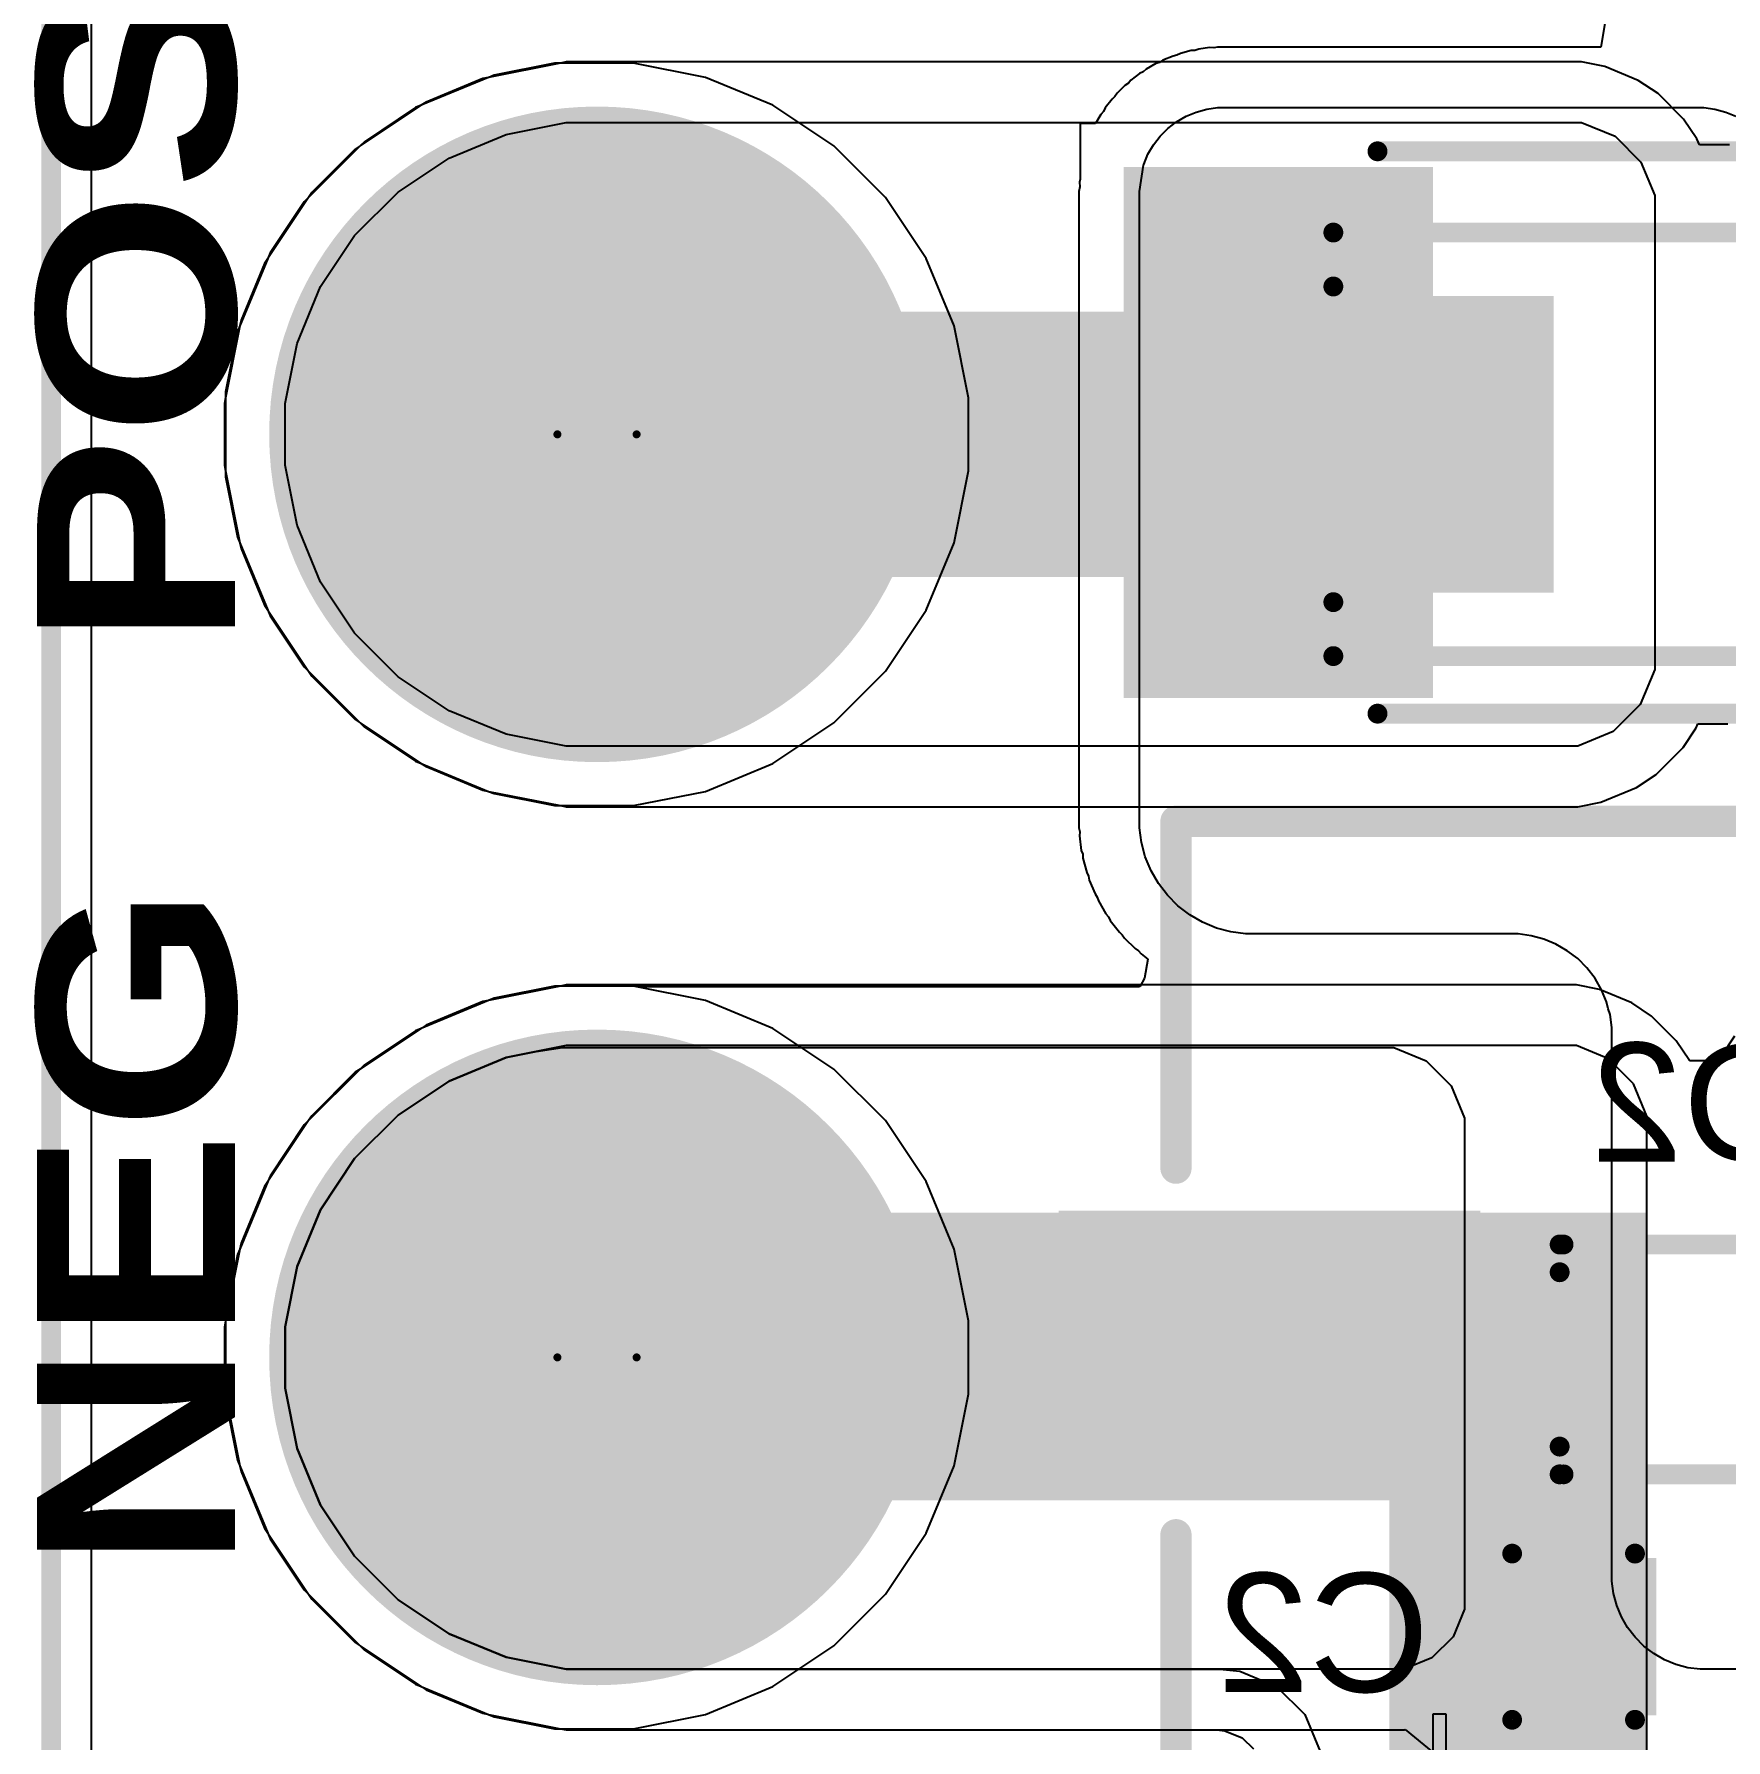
# Model space of a CAD drawing. Header units: inches. Extents: x -5 to 234, y -4 to 104.
# Drawn here: x -3.61 to 7.24, y 7.8 to 18.73 of the extents above; entities that cross this region are included whole.
import ezdxf

# ---------------------------------------------------------------- set-up
doc = ezdxf.new("R2010")
doc.units = ezdxf.units.IN
for name, color, linetype in [('Board Outline', 216, 'Continuous'), ('Bottom Layer', 5, 'Continuous'), ('Bottom Overlay', 54, 'Continuous'), ('Bottom Paste', 16, 'Continuous'), ('Bottom Solder', 6, 'Continuous'), ('Drill Drawing', 1, 'Continuous'), ('GND', 16, 'Continuous'), ('Multi-Layer', 9, 'Continuous'), ('Pad Holes', 156, 'Continuous'), ('POWER', 76, 'Continuous'), ('Top Layer', 1, 'Continuous'), ('Top Overlay', 2, 'Continuous'), ('Top Paste', 8, 'Continuous'), ('Top Solder', 216, 'Continuous')]:
    doc.layers.add(name, color=color, linetype=linetype)
doc.styles.add('Arial', font='', dxfattribs={"height": 0.2})
doc.styles.add('Arial Black_Bold', font='', dxfattribs={"height": 0.2})
doc.styles.get('Arial').set_extended_font_data('Arial')
doc.styles.get('Arial Black_Bold').set_extended_font_data('Arial Black', bold=True)

# ---------------------------------------------------------------- blocks, each defined once
blk = doc.blocks.new('0_5___T____P___86')
at = {"layer": 'Bottom Layer'}
h = blk.add_hatch(color=5, dxfattribs=at)
edge = h.paths.add_edge_path()
edge.add_arc((0, 0), 2, 0, 360)
at = {"layer": 'Bottom Solder'}
h = blk.add_hatch(color=6, dxfattribs=at)
edge = h.paths.add_edge_path()
edge.add_arc((0, 0), 2.102, 0, 360)
at = {"layer": 'GND'}
h = blk.add_hatch(color=16, dxfattribs=at)
edge = h.paths.add_edge_path()
edge.add_arc((0, 0), 2, 0, 360)
at = {"layer": 'Multi-Layer'}
h = blk.add_hatch(color=9, dxfattribs=at)
edge = h.paths.add_edge_path()
edge.add_arc((0, 0), 2, 0, 360)
at = {"layer": 'Pad Holes'}
h = blk.add_hatch(color=7, dxfattribs=at)
edge = h.paths.add_edge_path()
edge.add_arc((0, 0), 1, 0, 360)
at = {"layer": 'POWER'}
h = blk.add_hatch(color=76, dxfattribs=at)
edge = h.paths.add_edge_path()
edge.add_arc((0, 0), 2, 0, 360)
at = {"layer": 'Top Layer'}
h = blk.add_hatch(color=1, dxfattribs=at)
edge = h.paths.add_edge_path()
edge.add_arc((0, 0), 2, 0, 360)
at = {"layer": 'Top Solder'}
h = blk.add_hatch(color=216, dxfattribs=at)
edge = h.paths.add_edge_path()
edge.add_arc((0, 0), 2.102, 0, 360)
blk = doc.blocks.new('0_5___T____P___87')
at = {"layer": 'Bottom Layer'}
h = blk.add_hatch(color=5, dxfattribs=at)
edge = h.paths.add_edge_path()
edge.add_arc((0, 0), 2, 0, 360)
at = {"layer": 'Bottom Solder'}
h = blk.add_hatch(color=6, dxfattribs=at)
edge = h.paths.add_edge_path()
edge.add_arc((0, 0), 2.102, 0, 360)
at = {"layer": 'GND'}
h = blk.add_hatch(color=16, dxfattribs=at)
edge = h.paths.add_edge_path()
edge.add_arc((0, 0), 2, 0, 360)
at = {"layer": 'Multi-Layer'}
h = blk.add_hatch(color=9, dxfattribs=at)
edge = h.paths.add_edge_path()
edge.add_arc((0, 0), 2, 0, 360)
at = {"layer": 'Pad Holes'}
h = blk.add_hatch(color=7, dxfattribs=at)
edge = h.paths.add_edge_path()
edge.add_arc((0, 0), 1, 0, 360)
at = {"layer": 'POWER'}
h = blk.add_hatch(color=76, dxfattribs=at)
edge = h.paths.add_edge_path()
edge.add_arc((0, 0), 2, 0, 360)
at = {"layer": 'Top Layer'}
h = blk.add_hatch(color=1, dxfattribs=at)
edge = h.paths.add_edge_path()
edge.add_arc((0, 0), 2, 0, 360)
at = {"layer": 'Top Solder'}
h = blk.add_hatch(color=216, dxfattribs=at)
edge = h.paths.add_edge_path()
edge.add_arc((0, 0), 2.102, 0, 360)
blk = doc.blocks.new('F____1812__100')
at = {"layer": 'Top Layer'}
for points in [[(-3.38, 1.6), (-1.6, 1.6), (-1.6, -1.6), (-3.38, -1.6)], [(1.6, 1.6), (3.38, 1.6), (3.38, -1.6), (1.6, -1.6)]]:
    blk.add_hatch(color=1, dxfattribs=at).paths.add_polyline_path(points)
at = {"layer": 'Top Paste'}
for points in [[(-3.38, 1.6), (-1.6, 1.6), (-1.6, -1.6), (-3.38, -1.6)], [(1.6, 1.6), (3.38, 1.6), (3.38, -1.6), (1.6, -1.6)]]:
    blk.add_hatch(color=8, dxfattribs=at).paths.add_polyline_path(points)
at = {"layer": 'Top Solder'}
for points in [[(-3.482, 1.702), (-1.498, 1.702), (-1.498, -1.702), (-3.482, -1.702)], [(1.498, 1.702), (3.482, 1.702), (3.482, -1.702), (1.498, -1.702)]]:
    blk.add_hatch(color=216, dxfattribs=at).paths.add_polyline_path(points)
at = {"layer": 'Top Overlay'}
for points in [[(1.854, 1.803, 0.127, 0.127, 0), (-1.753, 1.803, 0.127, 0.127, 0)], [(1.854, -1.803, 0.127, 0.127, 0), (-1.753, -1.803, 0.127, 0.127, 0)]]:
    blk.add_lwpolyline(points, format="xyseb", dxfattribs=at)
for points in [[(-1.784, 1.803, 0.0635, 0.0635, 1), (-1.721, 1.803, 0.0635, 0.0635, 1)], [(1.822, 1.803, 0.0635, 0.0635, 1), (1.886, 1.803, 0.0635, 0.0635, 1)], [(-1.784, -1.803, 0.0635, 0.0635, 1), (-1.721, -1.803, 0.0635, 0.0635, 1)], [(1.822, -1.803, 0.0635, 0.0635, 1), (1.886, -1.803, 0.0635, 0.0635, 1)]]:
    blk.add_lwpolyline(points, format="xyseb", close=True, dxfattribs=at)
blk = doc.blocks.new('SOD_323__B_______________B_121')
at = {"layer": 'Bottom Layer'}
for points in [[(-0.75, -0.45), (-1.55, -0.45), (-1.55, 0.45), (-0.75, 0.45)], [(1.55, -0.45), (0.75, -0.45), (0.75, 0.45), (1.55, 0.45)]]:
    blk.add_hatch(color=5, dxfattribs=at).paths.add_polyline_path(points)
at = {"layer": 'Bottom Paste'}
for points in [[(-0.75, -0.45), (-1.55, -0.45), (-1.55, 0.45), (-0.75, 0.45)], [(1.55, -0.45), (0.75, -0.45), (0.75, 0.45), (1.55, 0.45)]]:
    blk.add_hatch(color=16, dxfattribs=at).paths.add_polyline_path(points)
at = {"layer": 'Bottom Solder'}
for points in [[(-0.695, -0.505), (-1.605, -0.505), (-1.605, 0.505), (-0.695, 0.505)], [(1.605, -0.505), (0.695, -0.505), (0.695, 0.505), (1.605, 0.505)]]:
    blk.add_hatch(color=6, dxfattribs=at).paths.add_polyline_path(points)
at = {"layer": 'Bottom Overlay'}
for points in [[(-0.94, 0.559, 0.127, 0.127, 0), (-0.94, 0.737, 0.127, 0.127, 0)], [(-0.914, 0.737, 0.127, 0.127, 0), (0.94, 0.737, 0.127, 0.127, 0)], [(0.94, 0.559, 0.127, 0.127, 0), (0.94, 0.737, 0.127, 0.127, 0)], [(-0.94, -0.737, 0.127, 0.127, 0), (-0.94, -0.559, 0.127, 0.127, 0)], [(0.94, -0.737, 0.127, 0.127, 0), (0.94, -0.559, 0.127, 0.127, 0)], [(-0.914, -0.737, 0.127, 0.127, 0), (0.94, -0.737, 0.127, 0.127, 0)]]:
    blk.add_lwpolyline(points, format="xyseb", dxfattribs=at)
for points in [[(-0.972, 0.737, 0.0635, 0.0635, 1), (-0.908, 0.737, 0.0635, 0.0635, 1)], [(-0.946, 0.737, 0.0635, 0.0635, 1), (-0.883, 0.737, 0.0635, 0.0635, 1)], [(0.908, 0.737, 0.0635, 0.0635, 1), (0.972, 0.737, 0.0635, 0.0635, 1)], [(0.908, 0.737, 0.0635, 0.0635, 1), (0.972, 0.737, 0.0635, 0.0635, 1)], [(-0.972, 0.559, 0.0635, 0.0635, 1), (-0.908, 0.559, 0.0635, 0.0635, 1)], [(0.908, 0.559, 0.0635, 0.0635, 1), (0.972, 0.559, 0.0635, 0.0635, 1)], [(-0.972, -0.559, 0.0635, 0.0635, 1), (-0.908, -0.559, 0.0635, 0.0635, 1)], [(0.908, -0.559, 0.0635, 0.0635, 1), (0.972, -0.559, 0.0635, 0.0635, 1)], [(-0.972, -0.737, 0.0635, 0.0635, 1), (-0.908, -0.737, 0.0635, 0.0635, 1)], [(-0.946, -0.737, 0.0635, 0.0635, 1), (-0.883, -0.737, 0.0635, 0.0635, 1)], [(0.908, -0.737, 0.0635, 0.0635, 1), (0.972, -0.737, 0.0635, 0.0635, 1)], [(0.908, -0.737, 0.0635, 0.0635, 1), (0.972, -0.737, 0.0635, 0.0635, 1)]]:
    blk.add_lwpolyline(points, format="xyseb", close=True, dxfattribs=at)
blk = doc.blocks.new('SMA_B_122')
at = {"layer": 'Bottom Layer'}
for points in [[(-3.25, 0.85), (-0.75, 0.85), (-0.75, -0.85), (-3.25, -0.85)], [(0.75, 0.85), (3.25, 0.85), (3.25, -0.85), (0.75, -0.85)]]:
    blk.add_hatch(color=5, dxfattribs=at).paths.add_polyline_path(points)
at = {"layer": 'Bottom Overlay'}
for points in [[(-4.445, -1.422), (-3.278, -1.422), (-3.278, 1.422), (-4.445, 1.422)], [(-3.3, 0.924), (-2.596, 0.924), (-2.596, 1.422), (-3.3, 1.422)], [(-3.3, -1.422), (-2.596, -1.422), (-2.596, -0.924), (-3.3, -0.924)]]:
    blk.add_hatch(color=54, dxfattribs=at).paths.add_polyline_path(points)
at = {"layer": 'Bottom Paste'}
for points in [[(-3.25, 0.85), (-0.75, 0.85), (-0.75, -0.85), (-3.25, -0.85)], [(0.75, 0.85), (3.25, 0.85), (3.25, -0.85), (0.75, -0.85)]]:
    blk.add_hatch(color=16, dxfattribs=at).paths.add_polyline_path(points)
at = {"layer": 'Bottom Solder'}
for points in [[(-3.352, 0.952), (-0.648, 0.952), (-0.648, -0.952), (-3.352, -0.952)], [(0.648, 0.952), (3.352, 0.952), (3.352, -0.952), (0.648, -0.952)]]:
    blk.add_hatch(color=6, dxfattribs=at).paths.add_polyline_path(points)
at = {"layer": 'Bottom Overlay'}
for points in [[(2.061, 1.358, 0.127, 0.127, 0), (-2.658, 1.358, 0.127, 0.127, 0)], [(2.061, 1.358, 0.127, 0.127, 0), (2.061, 1.012, 0.127, 0.127, 0)], [(2.061, -1.012, 0.127, 0.127, 0), (2.061, -1.358, 0.127, 0.127, 0)], [(2.061, -1.358, 0.127, 0.127, 0), (-2.658, -1.358, 0.127, 0.127, 0)]]:
    blk.add_lwpolyline(points, format="xyseb", dxfattribs=at)
for points in [[(-2.69, 1.358, 0.0635, 0.0635, 1), (-2.626, 1.358, 0.0635, 0.0635, 1)], [(2.029, 1.358, 0.0635, 0.0635, 1), (2.093, 1.358, 0.0635, 0.0635, 1)], [(2.029, 1.358, 0.0635, 0.0635, 1), (2.093, 1.358, 0.0635, 0.0635, 1)], [(2.029, 1.012, 0.0635, 0.0635, 1), (2.093, 1.012, 0.0635, 0.0635, 1)], [(2.029, -1.012, 0.0635, 0.0635, 1), (2.093, -1.012, 0.0635, 0.0635, 1)], [(-2.69, -1.358, 0.0635, 0.0635, 1), (-2.626, -1.358, 0.0635, 0.0635, 1)], [(2.029, -1.358, 0.0635, 0.0635, 1), (2.093, -1.358, 0.0635, 0.0635, 1)], [(2.029, -1.358, 0.0635, 0.0635, 1), (2.093, -1.358, 0.0635, 0.0635, 1)]]:
    blk.add_lwpolyline(points, format="xyseb", close=True, dxfattribs=at)
blk = doc.blocks.new('C___0603_B_156')
at = {"layer": 'Bottom Layer'}
for points in [[(-1.143, -0.445), (-1.143, 0.445), (-0.381, 0.445), (-0.381, -0.445)], [(0.381, -0.445), (0.381, 0.445), (1.143, 0.445), (1.143, -0.445)]]:
    blk.add_hatch(color=5, dxfattribs=at).paths.add_polyline_path(points)
at = {"layer": 'Bottom Paste'}
for points in [[(-1.143, -0.445), (-1.143, 0.445), (-0.381, 0.445), (-0.381, -0.445)], [(0.381, -0.445), (0.381, 0.445), (1.143, 0.445), (1.143, -0.445)]]:
    blk.add_hatch(color=16, dxfattribs=at).paths.add_polyline_path(points)
at = {"layer": 'Bottom Solder'}
for points in [[(-1.203, -0.504), (-1.203, 0.504), (-0.321, 0.504), (-0.321, -0.504)], [(0.321, -0.504), (0.321, 0.504), (1.203, 0.504), (1.203, -0.504)]]:
    blk.add_hatch(color=6, dxfattribs=at).paths.add_polyline_path(points)
at = {"layer": 'Bottom Overlay'}
for points in [[(-1.245, -0.533, 0.127, 0.127, 0), (-1.245, 0.533, 0.127, 0.127, 0)], [(-1.245, 0.533, 0.127, 0.127, 0), (-0.457, 0.533, 0.127, 0.127, 0)], [(0.457, 0.533, 0.127, 0.127, 0), (1.245, 0.533, 0.127, 0.127, 0)], [(1.245, -0.533, 0.127, 0.127, 0), (1.245, 0.533, 0.127, 0.127, 0)], [(-1.245, -0.533, 0.127, 0.127, 0), (-0.457, -0.533, 0.127, 0.127, 0)], [(0.457, -0.533, 0.127, 0.127, 0), (1.245, -0.533, 0.127, 0.127, 0)]]:
    blk.add_lwpolyline(points, format="xyseb", dxfattribs=at)
for points in [[(-1.276, 0.533, 0.0635, 0.0635, 1), (-1.213, 0.533, 0.0635, 0.0635, 1)], [(-1.276, 0.533, 0.0635, 0.0635, 1), (-1.213, 0.533, 0.0635, 0.0635, 1)], [(-0.489, 0.533, 0.0635, 0.0635, 1), (-0.425, 0.533, 0.0635, 0.0635, 1)], [(0.425, 0.533, 0.0635, 0.0635, 1), (0.489, 0.533, 0.0635, 0.0635, 1)], [(1.213, 0.533, 0.0635, 0.0635, 1), (1.276, 0.533, 0.0635, 0.0635, 1)], [(1.213, 0.533, 0.0635, 0.0635, 1), (1.276, 0.533, 0.0635, 0.0635, 1)], [(-1.276, -0.533, 0.0635, 0.0635, 1), (-1.213, -0.533, 0.0635, 0.0635, 1)], [(-1.276, -0.533, 0.0635, 0.0635, 1), (-1.213, -0.533, 0.0635, 0.0635, 1)], [(-0.489, -0.533, 0.0635, 0.0635, 1), (-0.425, -0.533, 0.0635, 0.0635, 1)], [(0.425, -0.533, 0.0635, 0.0635, 1), (0.489, -0.533, 0.0635, 0.0635, 1)], [(1.213, -0.533, 0.0635, 0.0635, 1), (1.276, -0.533, 0.0635, 0.0635, 1)], [(1.213, -0.533, 0.0635, 0.0635, 1), (1.276, -0.533, 0.0635, 0.0635, 1)]]:
    blk.add_lwpolyline(points, format="xyseb", close=True, dxfattribs=at)
blk = doc.blocks.new('25SVPF47M_157')
at = {"layer": 'Top Layer'}
for points in [[(-1.55, -0.8), (-4.05, -0.8), (-4.05, 0.8), (-1.55, 0.8)], [(4.05, -0.8), (1.55, -0.8), (1.55, 0.8), (4.05, 0.8)]]:
    blk.add_hatch(color=1, dxfattribs=at).paths.add_polyline_path(points)
at = {"layer": 'Top Paste'}
for points in [[(-1.55, -0.8), (-4.05, -0.8), (-4.05, 0.8), (-1.55, 0.8)], [(4.05, -0.8), (1.55, -0.8), (1.55, 0.8), (4.05, 0.8)]]:
    blk.add_hatch(color=8, dxfattribs=at).paths.add_polyline_path(points)
at = {"layer": 'Top Solder'}
for points in [[(-1.448, -0.902), (-4.152, -0.902), (-4.152, 0.902), (-1.448, 0.902)], [(4.152, -0.902), (1.448, -0.902), (1.448, 0.902), (4.152, 0.902)]]:
    blk.add_hatch(color=216, dxfattribs=at).paths.add_polyline_path(points)
at = {"layer": 'Top Overlay'}
for points in [[(-2.4, 3.4, 0.2, 0.2, 0), (-3.4, 2.4, 0.2, 0.2, 0)], [(3.4, 3.4, 0.2, 0.2, 0), (-2.4, 3.4, 0.2, 0.2, 0)], [(3.4, 3.4, 0.2, 0.2, 0), (3.4, 1.175, 0.2, 0.2, 0)], [(-3.4, 2.4, 0.2, 0.2, 0), (-3.4, 1.175, 0.2, 0.2, 0)], [(-3.886, 1.626, 0.127, 0.127, 0), (-3.886, 1.092, 0.127, 0.127, 0)], [(-3.658, 1.346, 0.127, 0.127, 0), (-4.115, 1.346, 0.127, 0.127, 0)], [(-3.4, -2.4, 0.2, 0.2, 0), (-3.4, -1.175, 0.2, 0.2, 0)], [(3.4, -1.175, 0.2, 0.2, 0), (3.4, -3.4, 0.2, 0.2, 0)], [(-2.4, -3.4, 0.2, 0.2, 0), (-3.4, -2.4, 0.2, 0.2, 0)], [(3.4, -3.4, 0.2, 0.2, 0), (-2.4, -3.4, 0.2, 0.2, 0)]]:
    blk.add_lwpolyline(points, format="xyseb", dxfattribs=at)
for points in [[(-2.45, 3.4, 0.1, 0.1, 1), (-2.35, 3.4, 0.1, 0.1, 1)], [(-2.45, 3.4, 0.1, 0.1, 1), (-2.35, 3.4, 0.1, 0.1, 1)], [(3.35, 3.4, 0.1, 0.1, 1), (3.45, 3.4, 0.1, 0.1, 1)], [(3.35, 3.4, 0.1, 0.1, 1), (3.45, 3.4, 0.1, 0.1, 1)], [(-3.45, 2.4, 0.1, 0.1, 1), (-3.35, 2.4, 0.1, 0.1, 1)], [(-3.45, 2.4, 0.1, 0.1, 1), (-3.35, 2.4, 0.1, 0.1, 1)], [(-3.918, 1.626, 0.0635, 0.0635, 1), (-3.854, 1.626, 0.0635, 0.0635, 1)], [(-4.147, 1.346, 0.0635, 0.0635, 1), (-4.083, 1.346, 0.0635, 0.0635, 1)], [(-3.689, 1.346, 0.0635, 0.0635, 1), (-3.626, 1.346, 0.0635, 0.0635, 1)], [(-3.45, 1.175, 0.1, 0.1, 1), (-3.35, 1.175, 0.1, 0.1, 1)], [(3.35, 1.175, 0.1, 0.1, 1), (3.45, 1.175, 0.1, 0.1, 1)], [(-3.918, 1.092, 0.0635, 0.0635, 1), (-3.854, 1.092, 0.0635, 0.0635, 1)], [(-3.45, -1.175, 0.1, 0.1, 1), (-3.35, -1.175, 0.1, 0.1, 1)], [(3.35, -1.175, 0.1, 0.1, 1), (3.45, -1.175, 0.1, 0.1, 1)], [(-3.45, -2.4, 0.1, 0.1, 1), (-3.35, -2.4, 0.1, 0.1, 1)], [(-3.45, -2.4, 0.1, 0.1, 1), (-3.35, -2.4, 0.1, 0.1, 1)], [(-2.45, -3.4, 0.1, 0.1, 1), (-2.35, -3.4, 0.1, 0.1, 1)], [(-2.45, -3.4, 0.1, 0.1, 1), (-2.35, -3.4, 0.1, 0.1, 1)], [(3.35, -3.4, 0.1, 0.1, 1), (3.45, -3.4, 0.1, 0.1, 1)], [(3.35, -3.4, 0.1, 0.1, 1), (3.45, -3.4, 0.1, 0.1, 1)]]:
    blk.add_lwpolyline(points, format="xyseb", close=True, dxfattribs=at)

msp = doc.modelspace()

# ---------------------------------------------------------------- hatches: boundary and pattern name
at = {"layer": 'Bottom Layer'}
for points in [[(0, 15.254), (6.032, 15.254), (6.032, 16.954), (0, 16.954)], [(0, 9.332), (6.731, 9.332), (6.731, 11.176), (0, 11.176)], [(5.08, 2.794), (6.731, 2.794), (6.731, 11.176), (5.08, 11.176)]]:
    msp.add_hatch(color=5, dxfattribs=at).paths.add_polyline_path(points)
at = {"layer": 'Top Layer'}
msp.add_hatch(color=1, dxfattribs=at).paths.add_polyline_path([(0, 9.487), (5.562, 9.487), (5.562, 11.087), (0, 11.087)])

# ---------------------------------------------------------------- linework, layer by layer
at = {"layer": 'Board Outline'}
msp.add_lwpolyline([(-3.5, -0.452, 0.127, 0.127, 0), (-3.5, 33.452, 0.127, 0.127, 0)], format="xyseb", dxfattribs=at)
at = {"layer": 'Bottom Layer'}
for p, q in [((-3.241, 1.744), (-3.241, 31.256)), ((-0.273, 18.549), (-0.659, 18.472)), ((-0.235, 18.549), (-0.273, 18.549)), ((-0.197, 18.556), (-0.235, 18.549)), ((-0.235, 18.549), (-0.235, 18.549)), ((0, 18.556), (-0.197, 18.556)), ((6.313, 18.556), (0, 18.556)), ((0, 18.556), (0, 18.556)), ((6.461, 18.527), (6.313, 18.556)), ((6.676, 18.438), (6.461, 18.527)), ((-0.732, 18.45), (-1.096, 18.299)), ((-0.695, 18.457), (-0.732, 18.45)), ((-0.694, 18.457), (-0.695, 18.457)), ((-0.695, 18.457), (-0.695, 18.457)), ((-0.659, 18.472), (-0.694, 18.457)), ((6.803, 18.354), (6.676, 18.438)), ((-1.128, 18.278), (-1.163, 18.263)), ((-1.096, 18.299), (-1.128, 18.278)), ((6.967, 18.189), (6.803, 18.354)), ((-1.163, 18.263), (-1.491, 18.044)), ((-0.583, 18.091), (-0.197, 18.168)), ((-0.197, 18.168), (0, 18.168)), ((0, 18.168), (6.196, 18.168)), ((0, 18.168), (0, 18.168)), ((6.196, 18.168), (6.313, 18.168)), ((6.313, 18.168), (6.528, 18.079)), ((7.052, 18.063), (6.967, 18.189)), ((-0.947, 17.94), (-0.583, 18.091)), ((6.528, 18.079), (6.693, 17.914)), ((7.068, 18.024), (7.052, 18.063)), ((-1.55, 17.996), (-1.828, 17.718)), ((-1.518, 18.017), (-1.55, 17.996)), ((-1.491, 18.044), (-1.518, 18.017)), ((-1.518, 18.017), (-1.518, 18.017)), ((-1.275, 17.721), (-0.947, 17.94)), ((7.26, 18.024), (7.068, 18.024)), ((6.693, 17.914), (6.782, 17.699)), ((-1.554, 17.443), (-1.275, 17.721)), ((-1.877, 17.659), (-2.095, 17.331)), ((-1.849, 17.686), (-1.877, 17.659)), ((-1.828, 17.718), (-1.849, 17.686)), ((6.782, 17.699), (6.782, 17.582)), ((6.782, 17.582), (6.782, 17.582)), ((6.782, 17.582), (6.782, 14.784)), ((-1.772, 17.115), (-1.554, 17.443)), ((-2.11, 17.296), (-2.131, 17.264)), ((-2.095, 17.331), (-2.11, 17.296)), ((-2.131, 17.264), (-2.282, 16.9)), ((-1.923, 16.751), (-1.772, 17.115)), ((-2.29, 16.863), (-2.304, 16.827)), ((-2.282, 16.9), (-2.29, 16.863)), ((-2.304, 16.827), (-2.381, 16.441)), ((-2, 16.365), (-1.923, 16.751)), ((-2.381, 16.441), (-2.381, 16.403)), ((-2.381, 16.403), (-2.388, 16.365)), ((-2.388, 16.365), (-2.388, 16.168)), ((-2, 16.168), (-2, 16.365)), ((-2.388, 16.168), (-2.388, 15.971)), ((-2, 15.971), (-2, 16.168)), ((-2, 16.168), (-2, 16.168)), ((-2.388, 15.971), (-2.381, 15.933)), ((-1.923, 15.585), (-2, 15.971)), ((-2.381, 15.933), (-2.381, 15.895)), ((-2.381, 15.895), (-2.304, 15.509)), ((-1.772, 15.221), (-1.923, 15.585)), ((-2.304, 15.509), (-2.29, 15.473)), ((-2.29, 15.473), (-2.282, 15.436)), ((-2.282, 15.436), (-2.131, 15.072)), ((-1.554, 14.893), (-1.772, 15.221)), ((-2.131, 15.072), (-2.11, 15.04)), ((-2.11, 15.04), (-2.095, 15.005)), ((-2.095, 15.005), (-1.877, 14.677)), ((-1.275, 14.614), (-1.554, 14.893)), ((6.782, 14.784), (6.782, 14.661)), ((-1.877, 14.677), (-1.849, 14.65)), ((6.782, 14.661), (6.688, 14.435)), ((-1.849, 14.65), (-1.828, 14.618)), ((-1.828, 14.618), (-1.55, 14.34)), ((-0.947, 14.396), (-1.275, 14.614)), ((-1.55, 14.34), (-1.518, 14.319)), ((-0.583, 14.245), (-0.947, 14.396)), ((6.688, 14.435), (6.515, 14.262)), ((-1.518, 14.319), (-1.491, 14.291)), ((-1.491, 14.291), (-1.163, 14.073)), ((-0.197, 14.168), (-0.583, 14.245)), ((6.515, 14.262), (6.289, 14.168)), ((6.963, 14.16), (7.047, 14.286)), ((7.047, 14.286), (7.057, 14.312)), ((7.057, 14.312), (7.25, 14.312)), ((0, 14.168), (-0.197, 14.168)), ((5.38, 14.168), (0, 14.168)), ((6.166, 14.168), (5.38, 14.168)), ((6.289, 14.168), (6.166, 14.168)), ((6.166, 14.168), (6.166, 14.168)), ((6.79, 13.987), (6.963, 14.16)), ((-1.163, 14.073), (-1.128, 14.058)), ((-1.128, 14.058), (-1.096, 14.037)), ((-1.096, 14.037), (-0.732, 13.886)), ((6.437, 13.809), (6.664, 13.903)), ((6.664, 13.903), (6.79, 13.987)), ((-0.732, 13.886), (-0.695, 13.878)), ((-0.695, 13.878), (-0.659, 13.864)), ((-0.659, 13.864), (-0.273, 13.787)), ((-0.273, 13.787), (-0.235, 13.787)), ((-0.235, 13.787), (-0.197, 13.78)), ((6.289, 13.78), (6.437, 13.809)), ((-0.197, 13.78), (0, 13.78)), ((0, 13.78), (5.38, 13.78)), ((5.38, 13.78), (6.289, 13.78)), ((-0.273, 12.63), (-0.659, 12.553)), ((-0.235, 12.63), (-0.273, 12.63)), ((-0.197, 12.637), (-0.235, 12.63)), ((6.166, 12.637), (-0.197, 12.637)), ((6.166, 12.637), (6.166, 12.637)), ((6.279, 12.637), (6.166, 12.637)), ((6.427, 12.608), (6.279, 12.637)), ((6.635, 12.522), (6.427, 12.608)), ((-0.732, 12.531), (-1.096, 12.38)), ((-0.695, 12.538), (-0.732, 12.531)), ((-0.659, 12.553), (-0.695, 12.538)), ((6.761, 12.438), (6.635, 12.522)), ((-1.096, 12.38), (-1.128, 12.359)), ((6.92, 12.279), (6.761, 12.438)), ((-1.163, 12.344), (-1.491, 12.125)), ((-1.128, 12.359), (-1.163, 12.344)), ((7.004, 12.153), (6.92, 12.279)), ((7.294, 12.308), (7.21, 12.182)), ((-0.583, 12.172), (-0.947, 12.021)), ((-0.197, 12.249), (-0.583, 12.172)), ((0, 12.249), (-0.197, 12.249)), ((6.166, 12.249), (0, 12.249)), ((6.279, 12.249), (6.166, 12.249)), ((6.166, 12.249), (6.166, 12.249)), ((6.486, 12.163), (6.279, 12.249)), ((6.645, 12.004), (6.486, 12.163)), ((7.005, 12.151), (7.004, 12.153)), ((7.197, 12.151), (7.005, 12.151)), ((7.21, 12.182), (7.197, 12.151)), ((-1.55, 12.077), (-1.828, 11.798)), ((-1.518, 12.098), (-1.55, 12.077)), ((-1.491, 12.125), (-1.518, 12.098)), ((-0.947, 12.021), (-1.275, 11.802)), ((6.731, 11.796), (6.645, 12.004)), ((-1.877, 11.74), (-2.095, 11.412)), ((-1.849, 11.767), (-1.877, 11.74)), ((-1.828, 11.798), (-1.849, 11.767)), ((-1.275, 11.802), (-1.554, 11.524)), ((6.731, 11.684), (6.731, 11.796)), ((6.731, 2.794), (6.731, 11.684)), ((-1.554, 11.524), (-1.772, 11.196)), ((-2.11, 11.377), (-2.131, 11.345)), ((-2.095, 11.412), (-2.11, 11.377)), ((-2.131, 11.345), (-2.282, 10.981)), ((-1.772, 11.196), (-1.923, 10.832)), ((-2.29, 10.943), (-2.304, 10.908)), ((-2.282, 10.981), (-2.29, 10.943)), ((-2.304, 10.908), (-2.381, 10.522)), ((-1.923, 10.832), (-2, 10.446)), ((-2.381, 10.522), (-2.381, 10.483)), ((-2.381, 10.483), (-2.388, 10.446)), ((-2.388, 10.446), (-2.388, 10.052)), ((-2, 10.446), (-2, 10.249)), ((-2, 10.249), (-2, 10.052)), ((-2.388, 10.052), (-2.381, 10.014)), ((-2.381, 10.014), (-2.381, 9.976)), ((-2.381, 9.976), (-2.304, 9.59)), ((-2, 10.052), (-1.923, 9.665)), ((-1.923, 9.665), (-1.772, 9.301)), ((-2.304, 9.59), (-2.29, 9.554)), ((-2.29, 9.554), (-2.282, 9.517)), ((-2.282, 9.517), (-2.131, 9.153)), ((-1.772, 9.301), (-1.554, 8.974)), ((-2.131, 9.153), (-2.11, 9.121)), ((-2.11, 9.121), (-2.095, 9.086)), ((-2.095, 9.086), (-1.877, 8.758)), ((-1.554, 8.974), (-1.275, 8.695)), ((-1.877, 8.758), (-1.849, 8.731)), ((-1.849, 8.731), (-1.828, 8.699)), ((-1.828, 8.699), (-1.55, 8.421)), ((-1.275, 8.695), (-0.947, 8.476)), ((-0.947, 8.476), (-0.583, 8.326)), ((-1.55, 8.421), (-1.518, 8.399)), ((-1.518, 8.399), (-1.491, 8.372)), ((-1.491, 8.372), (-1.163, 8.153)), ((-0.583, 8.326), (-0.197, 8.249)), ((-0.197, 8.249), (0, 8.249)), ((0, 8.249), (0, 8.249)), ((0, 8.249), (3.994, 8.249)), ((3.994, 8.249), (4.122, 8.236)), ((4.122, 8.236), (4.357, 8.139)), ((-1.163, 8.153), (-1.128, 8.139)), ((-1.128, 8.139), (-1.096, 8.118)), ((-1.096, 8.118), (-0.732, 7.967)), ((4.357, 8.139), (4.538, 7.958)), ((-0.732, 7.967), (-0.695, 7.959)), ((-0.695, 7.959), (-0.659, 7.945)), ((-0.659, 7.945), (-0.273, 7.868)), ((4.538, 7.958), (4.636, 7.722)), ((-0.273, 7.868), (-0.235, 7.868)), ((-0.235, 7.868), (-0.197, 7.86)), ((-0.197, 7.86), (0, 7.86)), ((0, 7.86), (3.975, 7.86)), ((3.975, 7.86), (4.026, 7.855)), ((4.026, 7.855), (4.137, 7.809)), ((4.137, 7.809), (4.209, 7.738))]:
    msp.add_line(p, q, dxfattribs=at)
at = {"layer": 'Drill Drawing'}
for points in [[(0.254, 16.168, 0.0508, 0.0508, 1), (-0.254, 16.168, 0.0508, 0.0508, 1)], [(-0.267, 16.168, 0.0254, 0.0254, 1), (-0.241, 16.168, 0.0254, 0.0254, 1)], [(0.241, 16.168, 0.0254, 0.0254, 1), (0.267, 16.168, 0.0254, 0.0254, 1)], [(0.254, 10.249, 0.0508, 0.0508, 1), (-0.254, 10.249, 0.0508, 0.0508, 1)], [(-0.267, 10.249, 0.0254, 0.0254, 1), (-0.241, 10.249, 0.0254, 0.0254, 1)], [(0.241, 10.249, 0.0254, 0.0254, 1), (0.267, 10.249, 0.0254, 0.0254, 1)]]:
    msp.add_lwpolyline(points, format="xyseb", close=True, dxfattribs=at)
at = {"layer": 'GND'}
for p, q in [((-3.241, 1.744), (-3.241, 31.256)), ((-0.235, 18.549), (-0.695, 18.457)), ((0.235, 18.549), (-0.235, 18.549)), ((0.695, 18.457), (0.235, 18.549)), ((-0.695, 18.457), (-1.128, 18.278)), ((1.128, 18.278), (0.695, 18.457)), ((-1.128, 18.278), (-1.518, 18.017)), ((1.518, 18.017), (1.128, 18.278)), ((-1.518, 18.017), (-1.849, 17.686)), ((1.849, 17.686), (1.518, 18.017)), ((-1.849, 17.686), (-2.11, 17.296)), ((2.11, 17.296), (1.849, 17.686)), ((-2.11, 17.296), (-2.29, 16.863)), ((2.29, 16.863), (2.11, 17.296)), ((-2.29, 16.863), (-2.381, 16.403)), ((2.381, 16.403), (2.29, 16.863)), ((-2.381, 16.403), (-2.381, 15.933)), ((2.381, 15.933), (2.381, 16.403)), ((-2.381, 15.933), (-2.29, 15.473)), ((2.29, 15.473), (2.381, 15.933)), ((-2.29, 15.473), (-2.11, 15.04)), ((2.11, 15.04), (2.29, 15.473)), ((-2.11, 15.04), (-1.849, 14.65)), ((1.849, 14.65), (2.11, 15.04)), ((-1.849, 14.65), (-1.518, 14.319)), ((1.518, 14.319), (1.849, 14.65)), ((-1.518, 14.319), (-1.128, 14.058)), ((1.128, 14.058), (1.518, 14.319)), ((-1.128, 14.058), (-0.695, 13.878)), ((0.695, 13.878), (1.128, 14.058)), ((-0.695, 13.878), (-0.235, 13.787)), ((-0.235, 13.787), (0.235, 13.787)), ((0.235, 13.787), (0.695, 13.878)), ((-0.235, 12.63), (-0.695, 12.538)), ((0.235, 12.63), (-0.235, 12.63)), ((0.695, 12.538), (0.235, 12.63)), ((-0.695, 12.538), (-1.128, 12.359)), ((1.128, 12.359), (0.695, 12.538)), ((-1.128, 12.359), (-1.518, 12.098)), ((1.518, 12.098), (1.128, 12.359)), ((-1.518, 12.098), (-1.849, 11.767)), ((1.849, 11.767), (1.518, 12.098)), ((-1.849, 11.767), (-2.11, 11.377)), ((2.11, 11.377), (1.849, 11.767)), ((-2.11, 11.377), (-2.29, 10.943)), ((2.29, 10.943), (2.11, 11.377)), ((-2.29, 10.943), (-2.381, 10.483)), ((2.381, 10.483), (2.29, 10.943)), ((-2.381, 10.483), (-2.381, 10.014)), ((2.381, 10.014), (2.381, 10.483)), ((-2.381, 10.014), (-2.29, 9.554)), ((2.29, 9.554), (2.381, 10.014)), ((-2.29, 9.554), (-2.11, 9.121)), ((2.11, 9.121), (2.29, 9.554)), ((-2.11, 9.121), (-1.849, 8.731)), ((1.849, 8.731), (2.11, 9.121)), ((-1.849, 8.731), (-1.518, 8.399)), ((1.518, 8.399), (1.849, 8.731)), ((-1.518, 8.399), (-1.128, 8.139)), ((1.128, 8.139), (1.518, 8.399)), ((-1.128, 8.139), (-0.695, 7.959)), ((0.695, 7.959), (1.128, 8.139)), ((-0.695, 7.959), (-0.235, 7.868)), ((0.235, 7.868), (0.695, 7.959)), ((-0.235, 7.868), (0.235, 7.868))]:
    msp.add_line(p, q, dxfattribs=at)
at = {"layer": 'POWER'}
for p, q in [((-3.241, 1.744), (-3.241, 31.256)), ((-0.235, 18.549), (-0.695, 18.457)), ((0.235, 18.549), (-0.235, 18.549)), ((0.695, 18.457), (0.235, 18.549)), ((-0.695, 18.457), (-1.128, 18.278)), ((1.128, 18.278), (0.695, 18.457)), ((-1.128, 18.278), (-1.518, 18.017)), ((1.518, 18.017), (1.128, 18.278)), ((-1.518, 18.017), (-1.849, 17.686)), ((1.849, 17.686), (1.518, 18.017)), ((-1.849, 17.686), (-2.11, 17.296)), ((2.11, 17.296), (1.849, 17.686)), ((-2.11, 17.296), (-2.29, 16.863)), ((2.29, 16.863), (2.11, 17.296)), ((-2.29, 16.863), (-2.381, 16.403)), ((2.381, 16.403), (2.29, 16.863)), ((-2.381, 16.403), (-2.381, 15.933)), ((2.381, 15.933), (2.381, 16.403)), ((-2.381, 15.933), (-2.29, 15.473)), ((2.29, 15.473), (2.381, 15.933)), ((-2.29, 15.473), (-2.11, 15.04)), ((2.11, 15.04), (2.29, 15.473)), ((-2.11, 15.04), (-1.849, 14.65)), ((1.849, 14.65), (2.11, 15.04)), ((-1.849, 14.65), (-1.518, 14.319)), ((1.518, 14.319), (1.849, 14.65)), ((-1.518, 14.319), (-1.128, 14.058)), ((1.128, 14.058), (1.518, 14.319)), ((-1.128, 14.058), (-0.695, 13.878)), ((0.695, 13.878), (1.128, 14.058)), ((-0.695, 13.878), (-0.235, 13.787)), ((-0.235, 13.787), (0.235, 13.787)), ((0.235, 13.787), (0.695, 13.878)), ((-0.235, 12.63), (-0.695, 12.538)), ((0.235, 12.63), (-0.235, 12.63)), ((0.695, 12.538), (0.235, 12.63)), ((-0.695, 12.538), (-1.128, 12.359)), ((1.128, 12.359), (0.695, 12.538)), ((-1.128, 12.359), (-1.518, 12.098)), ((1.518, 12.098), (1.128, 12.359)), ((-1.518, 12.098), (-1.849, 11.767)), ((1.849, 11.767), (1.518, 12.098)), ((-1.849, 11.767), (-2.11, 11.377)), ((2.11, 11.377), (1.849, 11.767)), ((-2.11, 11.377), (-2.29, 10.943)), ((2.29, 10.943), (2.11, 11.377)), ((-2.29, 10.943), (-2.381, 10.483)), ((2.381, 10.483), (2.29, 10.943)), ((-2.381, 10.483), (-2.381, 10.014)), ((2.381, 10.014), (2.381, 10.483)), ((-2.381, 10.014), (-2.29, 9.554)), ((2.29, 9.554), (2.381, 10.014)), ((-2.29, 9.554), (-2.11, 9.121)), ((2.11, 9.121), (2.29, 9.554)), ((-2.11, 9.121), (-1.849, 8.731)), ((1.849, 8.731), (2.11, 9.121)), ((-1.849, 8.731), (-1.518, 8.399)), ((1.518, 8.399), (1.849, 8.731)), ((-1.518, 8.399), (-1.128, 8.139)), ((1.128, 8.139), (1.518, 8.399)), ((-1.128, 8.139), (-0.695, 7.959)), ((0.695, 7.959), (1.128, 8.139)), ((-0.695, 7.959), (-0.235, 7.868)), ((0.235, 7.868), (0.695, 7.959)), ((-0.235, 7.868), (0.235, 7.868))]:
    msp.add_line(p, q, dxfattribs=at)
at = {"layer": 'Top Layer'}
for p, q in [((-3.241, 1.744), (-3.241, 31.256)), ((6.465, 18.829), (6.437, 18.651)), ((3.718, 18.599), (3.693, 18.594)), ((3.741, 18.61), (3.718, 18.599)), ((3.809, 18.629), (3.741, 18.61)), ((3.834, 18.63), (3.809, 18.629)), ((3.859, 18.639), (3.834, 18.63)), ((3.928, 18.648), (3.859, 18.639)), ((3.954, 18.646), (3.928, 18.648)), ((3.979, 18.651), (3.954, 18.646)), ((4.014, 18.651), (3.979, 18.651)), ((6.437, 18.651), (4.014, 18.651)), ((-0.235, 18.549), (-0.695, 18.457)), ((0.235, 18.549), (-0.235, 18.549)), ((0.695, 18.457), (0.235, 18.549)), ((3.502, 18.493), (3.479, 18.481)), ((3.521, 18.51), (3.502, 18.493)), ((3.582, 18.545), (3.521, 18.51)), ((3.607, 18.553), (3.582, 18.545)), ((3.628, 18.567), (3.607, 18.553)), ((3.693, 18.594), (3.628, 18.567)), ((-0.695, 18.457), (-1.128, 18.278)), ((1.128, 18.278), (0.695, 18.457)), ((3.385, 18.405), (3.336, 18.355)), ((3.407, 18.419), (3.385, 18.405)), ((3.423, 18.439), (3.407, 18.419)), ((3.479, 18.481), (3.423, 18.439)), ((-1.128, 18.278), (-1.518, 18.017)), ((1.518, 18.017), (1.128, 18.278)), ((3.302, 18.317), (3.259, 18.261)), ((3.321, 18.334), (3.302, 18.317)), ((3.336, 18.355), (3.321, 18.334)), ((3.197, 18.161), (3.097, 18.161)), ((3.097, 18.161), (3.097, 17.805)), ((3.231, 18.219), (3.197, 18.161)), ((3.248, 18.238), (3.231, 18.219)), ((3.259, 18.261), (3.248, 18.238)), ((3.66, 18.13), (3.716, 18.173)), ((3.716, 18.173), (3.777, 18.208)), ((3.777, 18.208), (3.841, 18.235)), ((3.841, 18.235), (3.909, 18.253)), ((3.909, 18.253), (3.979, 18.263)), ((3.979, 18.263), (4.014, 18.263)), ((4.014, 18.263), (7.097, 18.263)), ((7.097, 18.263), (7.168, 18.253)), ((7.168, 18.253), (7.237, 18.235)), ((7.237, 18.235), (7.302, 18.208)), ((3.567, 18.025), (3.61, 18.081)), ((3.61, 18.081), (3.66, 18.13)), ((-1.518, 18.017), (-1.849, 17.686)), ((1.849, 17.686), (1.518, 18.017)), ((3.505, 17.899), (3.532, 17.964)), ((3.532, 17.964), (3.567, 18.025)), ((3.478, 17.726), (3.504, 17.894)), ((3.504, 17.894), (3.505, 17.899)), ((3.095, 17.756), (3.09, 17.726)), ((3.09, 17.726), (3.09, 13.692)), ((3.097, 17.805), (3.094, 17.786)), ((3.094, 17.786), (3.095, 17.756)), ((3.478, 13.692), (3.478, 17.726)), ((-1.849, 17.686), (-2.11, 17.296)), ((2.11, 17.296), (1.849, 17.686)), ((-2.11, 17.296), (-2.29, 16.863)), ((2.29, 16.863), (2.11, 17.296)), ((-2.29, 16.863), (-2.381, 16.403)), ((2.381, 16.403), (2.29, 16.863)), ((-2.381, 16.403), (-2.381, 15.933)), ((2.381, 15.933), (2.381, 16.403)), ((-2.381, 15.933), (-2.29, 15.473)), ((2.29, 15.473), (2.381, 15.933)), ((-2.29, 15.473), (-2.11, 15.04)), ((2.11, 15.04), (2.29, 15.473)), ((-2.11, 15.04), (-1.849, 14.65)), ((1.849, 14.65), (2.11, 15.04)), ((-1.849, 14.65), (-1.518, 14.319)), ((1.518, 14.319), (1.849, 14.65)), ((-1.518, 14.319), (-1.128, 14.058)), ((1.128, 14.058), (1.518, 14.319)), ((-1.128, 14.058), (-0.695, 13.878)), ((0.695, 13.878), (1.128, 14.058)), ((-0.695, 13.878), (-0.235, 13.787)), ((-0.235, 13.787), (0.235, 13.787)), ((0.235, 13.787), (0.695, 13.878)), ((3.09, 13.692), (3.09, 13.645)), ((3.478, 13.645), (3.478, 13.692)), ((3.09, 13.645), (3.095, 13.62)), ((3.095, 13.62), (3.093, 13.594)), ((3.093, 13.594), (3.105, 13.499)), ((3.49, 13.55), (3.478, 13.645)), ((3.105, 13.499), (3.114, 13.475)), ((3.114, 13.475), (3.115, 13.45)), ((3.515, 13.458), (3.49, 13.55)), ((3.552, 13.37), (3.515, 13.458)), ((3.115, 13.45), (3.14, 13.358)), ((3.14, 13.358), (3.151, 13.335)), ((3.599, 13.287), (3.552, 13.37)), ((3.151, 13.335), (3.156, 13.309)), ((3.156, 13.309), (3.193, 13.221)), ((3.657, 13.212), (3.599, 13.287)), ((3.193, 13.221), (3.207, 13.2)), ((3.207, 13.2), (3.215, 13.176)), ((3.215, 13.176), (3.263, 13.093)), ((3.725, 13.144), (3.657, 13.212)), ((3.8, 13.086), (3.725, 13.144)), ((3.263, 13.093), (3.28, 13.074)), ((3.28, 13.074), (3.291, 13.051)), ((3.291, 13.051), (3.349, 12.975)), ((3.883, 13.039), (3.8, 13.086)), ((3.971, 13.002), (3.883, 13.039)), ((3.349, 12.975), (3.368, 12.958)), ((3.368, 12.958), (3.383, 12.937)), ((3.383, 12.937), (3.45, 12.87)), ((4.063, 12.978), (3.971, 13.002)), ((4.158, 12.965), (4.063, 12.978)), ((4.205, 12.965), (4.158, 12.965)), ((5.864, 12.965), (4.205, 12.965)), ((5.906, 12.964), (5.864, 12.965)), ((5.989, 12.953), (5.906, 12.964)), ((6.071, 12.931), (5.989, 12.953)), ((6.148, 12.899), (6.071, 12.931)), ((3.45, 12.87), (3.471, 12.855)), ((3.471, 12.855), (3.488, 12.836)), ((3.488, 12.836), (3.532, 12.803)), ((3.532, 12.803), (3.511, 12.681)), ((6.221, 12.857), (6.148, 12.899)), ((6.288, 12.806), (6.221, 12.857)), ((6.347, 12.746), (6.288, 12.806)), ((6.399, 12.679), (6.347, 12.746)), ((-0.467, 12.591), (-0.659, 12.553)), ((-0.458, 12.591), (-0.467, 12.591)), ((-0.451, 12.594), (-0.458, 12.591)), ((-0.285, 12.62), (-0.451, 12.594)), ((-0.235, 12.63), (-0.285, 12.62)), ((0.235, 12.63), (-0.235, 12.63)), ((0.259, 12.625), (0.235, 12.63)), ((3.479, 12.625), (0.259, 12.625)), ((3.482, 12.629), (3.479, 12.625)), ((3.511, 12.681), (3.482, 12.629)), ((6.441, 12.606), (6.399, 12.679)), ((6.473, 12.529), (6.441, 12.606)), ((-0.732, 12.531), (-1.096, 12.38)), ((-0.695, 12.538), (-0.732, 12.531)), ((-0.659, 12.553), (-0.695, 12.538)), ((6.484, 12.485), (6.473, 12.529)), ((6.495, 12.447), (6.484, 12.485)), ((-1.096, 12.38), (-1.128, 12.359)), ((6.506, 12.364), (6.495, 12.447)), ((6.507, 12.322), (6.506, 12.364)), ((-1.163, 12.344), (-1.491, 12.125)), ((-1.128, 12.359), (-1.163, 12.344)), ((6.507, 8.854), (6.507, 12.322)), ((-0.947, 12.021), (-0.583, 12.172)), ((-0.583, 12.172), (-0.391, 12.21)), ((-0.391, 12.21), (-0.221, 12.237)), ((-0.221, 12.237), (5.109, 12.237)), ((5.109, 12.237), (5.317, 12.15)), ((5.317, 12.15), (5.476, 11.991)), ((-1.55, 12.077), (-1.828, 11.798)), ((-1.518, 12.098), (-1.55, 12.077)), ((-1.491, 12.125), (-1.518, 12.098)), ((-1.275, 11.802), (-0.947, 12.021)), ((5.476, 11.991), (5.562, 11.783)), ((-1.877, 11.74), (-2.095, 11.412)), ((-1.849, 11.767), (-1.877, 11.74)), ((-1.828, 11.798), (-1.849, 11.767)), ((-1.554, 11.524), (-1.275, 11.802)), ((5.562, 11.783), (5.562, 8.635)), ((-1.772, 11.196), (-1.554, 11.524)), ((-2.11, 11.377), (-2.131, 11.345)), ((-2.095, 11.412), (-2.11, 11.377)), ((-2.131, 11.345), (-2.282, 10.981)), ((-1.923, 10.832), (-1.772, 11.196)), ((-2.29, 10.943), (-2.304, 10.908)), ((-2.282, 10.981), (-2.29, 10.943)), ((-2.304, 10.908), (-2.381, 10.522)), ((-2, 10.446), (-1.923, 10.832)), ((-2.381, 10.522), (-2.381, 10.483)), ((-2.381, 10.483), (-2.388, 10.446)), ((-2.388, 10.446), (-2.388, 10.052)), ((-2, 10.052), (-2, 10.446)), ((-2.388, 10.052), (-2.381, 10.014)), ((-2.381, 10.014), (-2.381, 9.976)), ((-2.381, 9.976), (-2.304, 9.59)), ((-1.923, 9.665), (-2, 10.052)), ((-1.772, 9.301), (-1.923, 9.665)), ((-2.304, 9.59), (-2.29, 9.554)), ((-2.29, 9.554), (-2.282, 9.517)), ((-2.282, 9.517), (-2.131, 9.153)), ((-1.554, 8.974), (-1.772, 9.301)), ((-2.131, 9.153), (-2.11, 9.121)), ((-2.11, 9.121), (-2.095, 9.086)), ((-2.095, 9.086), (-1.877, 8.758)), ((-1.275, 8.695), (-1.554, 8.974)), ((-1.877, 8.758), (-1.849, 8.731)), ((6.507, 8.814), (6.507, 8.854)), ((6.517, 8.736), (6.507, 8.814)), ((-1.849, 8.731), (-1.828, 8.699)), ((-1.828, 8.699), (-1.55, 8.421)), ((-0.947, 8.476), (-1.275, 8.695)), ((6.538, 8.659), (6.517, 8.736)), ((6.568, 8.586), (6.538, 8.659)), ((5.562, 8.635), (5.489, 8.458)), ((6.608, 8.517), (6.568, 8.586)), ((-0.583, 8.326), (-0.947, 8.476)), ((5.489, 8.458), (5.353, 8.322)), ((6.656, 8.454), (6.608, 8.517)), ((6.712, 8.398), (6.656, 8.454)), ((-1.55, 8.421), (-1.518, 8.399)), ((-1.518, 8.399), (-1.491, 8.372)), ((-1.491, 8.372), (-1.163, 8.153)), ((-0.197, 8.249), (-0.583, 8.326)), ((5.353, 8.322), (5.176, 8.249)), ((6.775, 8.35), (6.712, 8.398)), ((6.844, 8.31), (6.775, 8.35)), ((5.176, 8.249), (-0.197, 8.249)), ((6.917, 8.28), (6.844, 8.31)), ((6.994, 8.259), (6.917, 8.28)), ((7.072, 8.249), (6.994, 8.259)), ((7.112, 8.249), (7.072, 8.249)), ((11.132, 8.249), (7.112, 8.249)), ((-1.163, 8.153), (-1.128, 8.139)), ((-1.128, 8.139), (-1.096, 8.118)), ((-1.096, 8.118), (-0.732, 7.967)), ((-0.732, 7.967), (-0.695, 7.959)), ((-0.695, 7.959), (-0.659, 7.945)), ((-0.659, 7.945), (-0.273, 7.868)), ((5.36, 7.963), (5.443, 7.963)), ((5.36, 6.996), (5.36, 7.963)), ((5.443, 7.963), (5.443, 6.996)), ((-0.273, 7.868), (-0.235, 7.868)), ((-0.235, 7.868), (-0.197, 7.86)), ((-0.197, 7.86), (5.176, 7.86)), ((5.176, 7.86), (5.182, 7.862)), ((5.182, 7.862), (5.36, 7.716))]:
    msp.add_line(p, q, dxfattribs=at)

# ---------------------------------------------------------------- block references
for name, p in [('0_5___T____P___87', (0, 16.168)), ('0_5___T____P___86', (0, 10.249)), ('SOD_323__B_______________B_121', (7.112, 10.236)), ('C___0603_B_156', (7.112, 8.458))]:
    msp.add_blockref(name, p)
at = {"rotation": 180}
for name, p in [('F____1812__100', (6.858, 16.18)), ('SMA_B_122', (6.782, 16.104)), ('25SVPF47M_157', (7.112, 10.287))]:
    msp.add_blockref(name, p, dxfattribs=at)

# ---------------------------------------------------------------- texts
at = {"layer": 'Bottom Overlay', "style": 'Arial', "text_generation_flag": 2}
for s, p in [('D2', (7.732, 11.504)), ('C2', (5.338, 8.104))]:
    msp.add_text(s, height=0.762, dxfattribs=at).set_placement(p)
at = {"layer": 'Top Overlay', "style": 'Arial Black_Bold'}
for s, p in [('POS', (-2.32, 14.8)), ('NEG', (-2.32, 8.88))]:
    msp.add_text(s, height=1.27, rotation=90, dxfattribs=at).set_placement(p)

doc.saveas('drawing.dxf')
